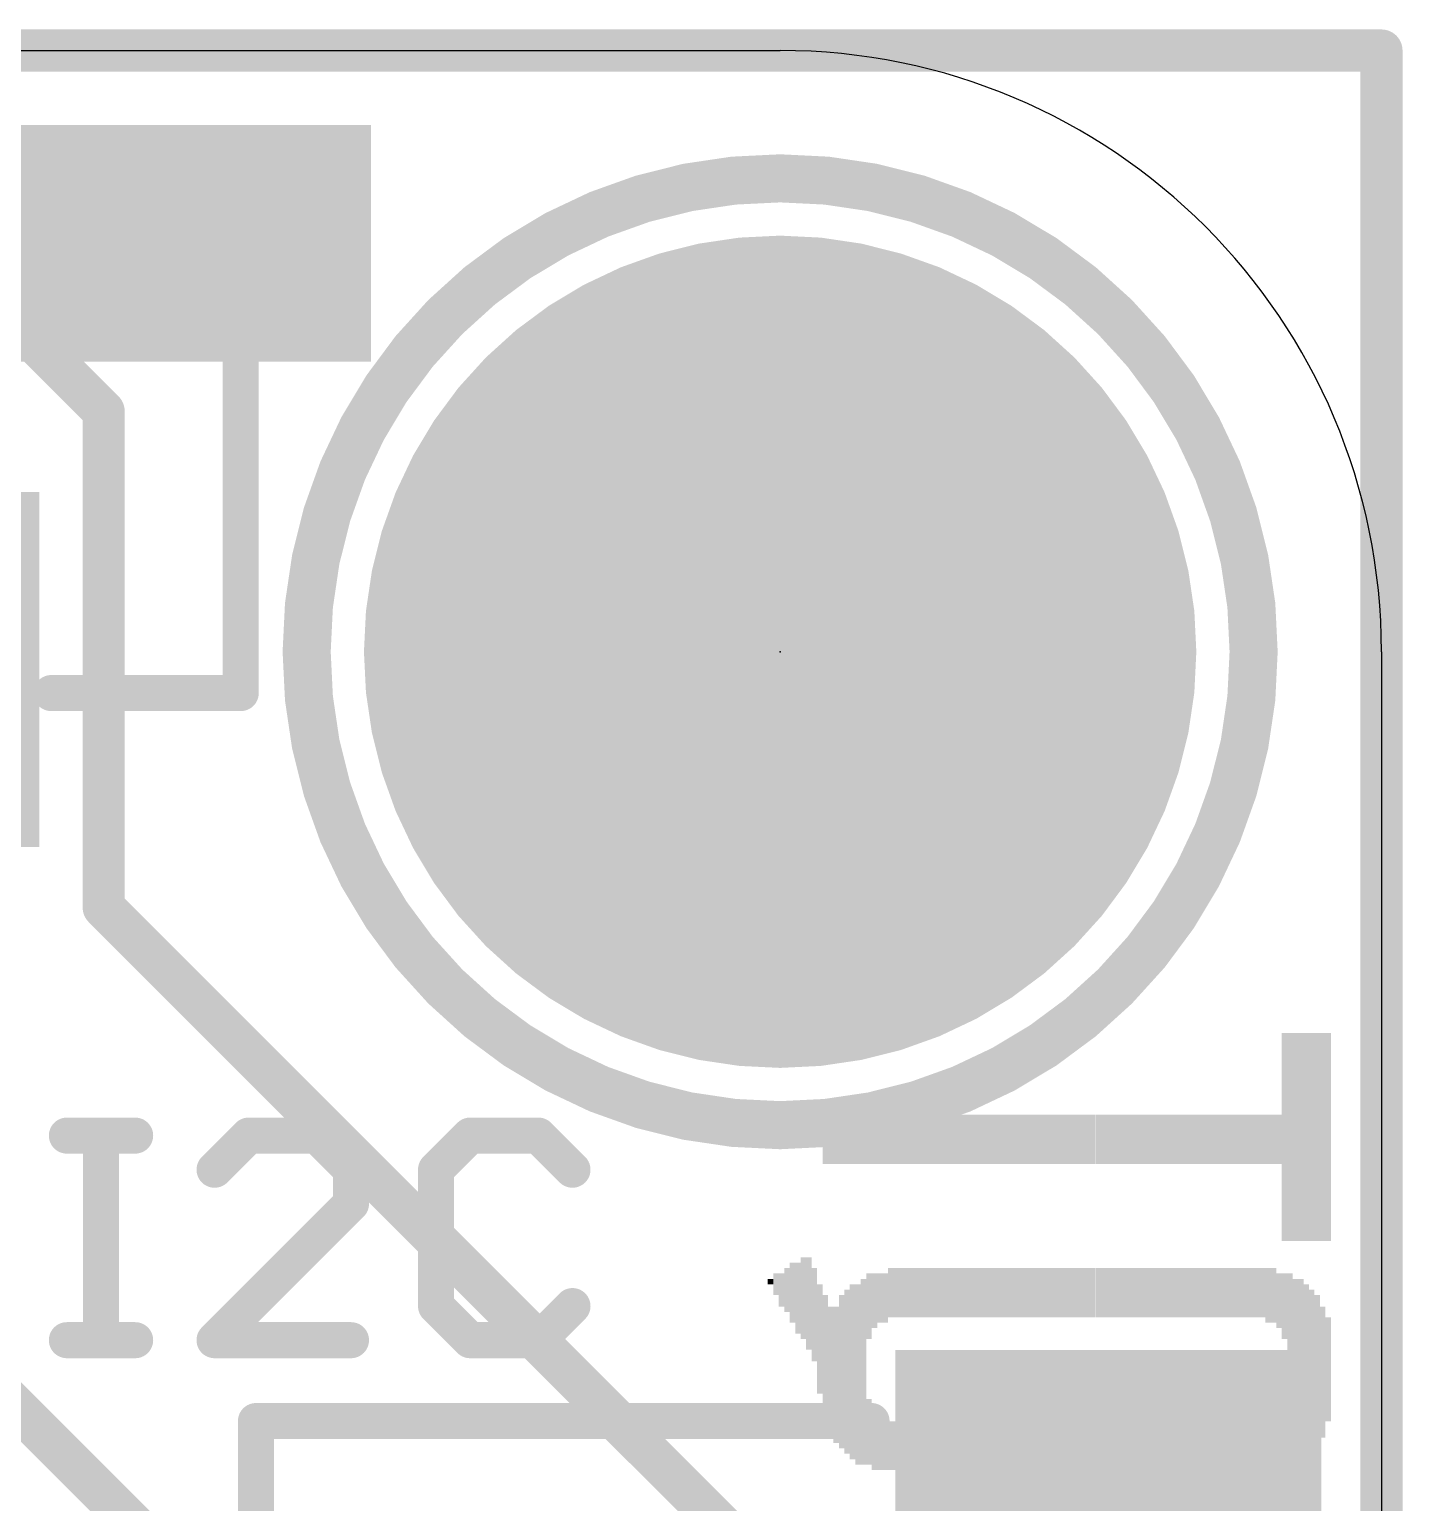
# Model space of a CAD drawing. Extents: x -12.7 to 25.5, y -9.7 to 9.7.
# Drawn here: x 19.69 to 25.49, y 2.76 to 8.98 of the extents above; entities that cross this region are included whole.
import ezdxf

# ---------------------------------------------------------------- set-up
doc = ezdxf.new("R2010")
doc.units = 0
for name, color, linetype in [('1', 12, 'CONTINUOUS'), ('16', 132, 'CONTINUOUS'), ('17', 110, 'CONTINUOUS'), ('20', 53, 'CONTINUOUS'), ('21', 40, 'CONTINUOUS'), ('22', 6, 'CONTINUOUS'), ('23', 53, 'CONTINUOUS')]:
    doc.layers.add(name, color=color, linetype=linetype)

# ---------------------------------------------------------------- blocks, each defined once
blk = doc.blocks.new('RECT')
blk.add_solid([(-0.5, -0.5), (0.5, -0.5), (-0.5, 0.5), (0.5, 0.5)])
blk = doc.blocks.new('ROUNDP')
at = {"const_width": 0.5}
blk.add_lwpolyline([(0, -0.25, 1), (0, 0.25, 1), (0, -0.25)], format="xyb", dxfattribs=at)

msp = doc.modelspace()

# ---------------------------------------------------------------- linework, layer by layer
at = {"layer": '1', "const_width": 0.1778}
for points in [[(0, 8.89), (25.4, 8.89)], [(25.4, 8.89), (25.4, -8.89)]]:
    msp.add_lwpolyline(points, dxfattribs=at)
at = {"layer": '1', "const_width": 0.0889}
for points in [[(25.4445, 8.89, 1), (25.3556, 8.89)], [(25.4, 8.8456, 1), (25.4, 8.9345)]]:
    msp.add_lwpolyline(points, format="xyb", dxfattribs=at)
at = {"layer": '16', "const_width": 0.1778}
for points in [[(0, 8.89), (25.4, 8.89)], [(25.4, 8.89), (25.4, -8.89)], [(19.05, 8.3185), (20.0025, 7.366)], [(20.0025, 7.366), (20.0025, 5.2705)], [(16.8351, 5.9563), (21.2674, 1.524)], [(20.0025, 5.2705), (22.6695, 2.6035)]]:
    msp.add_lwpolyline(points, dxfattribs=at)
at = {"layer": '16', "const_width": 0.0889}
for points in [[(25.4445, 8.89, 1), (25.3556, 8.89)], [(25.4, 8.8456, 1), (25.4, 8.9345)], [(20.047, 7.366, 1), (19.9581, 7.366)], [(19.9711, 7.3346, 1), (20.0339, 7.3974)], [(20.0339, 5.3019, 1), (19.9711, 5.2391)], [(19.9581, 5.2705, 1), (20.047, 5.2705)]]:
    msp.add_lwpolyline(points, format="xyb", dxfattribs=at)
at = {"layer": '20'}
for p, q in [((2.54, 8.89), (22.86, 8.89)), ((25.4, 6.35), (25.4, -6.35))]:
    msp.add_line(p, q, dxfattribs=at)
msp.add_arc((22.86, 6.35), 2.54, 0, 90, dxfattribs=at)
at = {"layer": '21'}
for points, const_width in [([(22.86, 4.35, 1), (22.86, 8.35, 1), (22.86, 4.35)], 0.2032), ([(20.6196, 7.6755, 1), (20.5434, 7.6755)], 0.0762), ([(19.7815, 6.2136, 1), (19.7815, 6.1374)], 0.0762), ([(20.5815, 6.1374, 1), (20.5815, 6.2136)], 0.0762), ([(20.5434, 6.1755, 1), (20.6196, 6.1755)], 0.0762), ([(19.8473, 4.3441, 1), (19.8473, 4.2679)], 0.0762), ([(20.0295, 4.306, 1), (19.9533, 4.306)], 0.0762), ([(20.1355, 4.2679, 1), (20.1355, 4.3441)], 0.0762), ([(20.6151, 4.3441, 1), (20.6151, 4.2679)], 0.0762), ([(20.642, 4.2791, 1), (20.5881, 4.333)], 0.0762), ([(20.9301, 4.333, 1), (20.8762, 4.2791)], 0.0762), ([(20.9032, 4.2679, 1), (20.9032, 4.3441)], 0.0762), ([(21.5506, 4.3441, 1), (21.5506, 4.2679)], 0.0762), ([(21.5775, 4.2791, 1), (21.5237, 4.333)], 0.0762), ([(21.8656, 4.333, 1), (21.8118, 4.2791)], 0.0762), ([(21.8387, 4.2679, 1), (21.8387, 4.3441)], 0.0762), ([(21.0853, 4.162, 1), (21.0091, 4.162)], 0.0762), ([(21.4446, 4.162, 1), (21.3684, 4.162)], 0.0762), ([(20.4441, 4.1889, 1), (20.498, 4.135)], 0.0762), ([(21.0203, 4.135, 1), (21.0742, 4.1889)], 0.0762), ([(21.3796, 4.1889, 1), (21.4335, 4.135)], 0.0762), ([(21.9558, 4.135, 1), (22.0097, 4.1889)], 0.0762), ([(21.0091, 4.0179, 1), (21.0853, 4.0179)], 0.0762), ([(21.0742, 3.991, 1), (21.0203, 4.0449)], 0.0762), ([(21.4335, 3.6127, 1), (21.3796, 3.5588)], 0.0762), ([(21.3684, 3.5858, 1), (21.4446, 3.5858)], 0.0762), ([(22.0097, 3.5588, 1), (21.9558, 3.6127)], 0.0762), ([(19.8473, 3.4798, 1), (19.8473, 3.4036)], 0.0762), ([(20.1355, 3.4036, 1), (20.1355, 3.4798)], 0.0762), ([(20.471, 3.4798, 1), (20.471, 3.4036)], 0.0762), ([(20.4441, 3.4686, 1), (20.498, 3.4148)], 0.0762), ([(21.0472, 3.4036, 1), (21.0472, 3.4798)], 0.0762), ([(21.5506, 3.4798, 1), (21.5506, 3.4036)], 0.0762), ([(21.5237, 3.4148, 1), (21.5775, 3.4686)], 0.0762), ([(21.8118, 3.4686, 1), (21.8656, 3.4148)], 0.0762), ([(21.8387, 3.4036, 1), (21.8387, 3.4798)], 0.0762), ([(19.9533, 3.4417, 1), (20.0295, 3.4417)], 0.0762), ([(20.6841, 3.1, 1), (20.6079, 3.1)], 0.0762), ([(20.646, 3.1381, 1), (20.646, 3.0619)], 0.0762), ([(23.246, 3.0619, 1), (23.246, 3.1381)], 0.0762)]:
    msp.add_lwpolyline(points, format="xyb", dxfattribs=dict(at, const_width=const_width))
at = {"layer": '21', "const_width": 0.1524}
for points in [[(20.5815, 7.6755), (20.5815, 6.1755)], [(20.5815, 6.1755), (19.7815, 6.1755)], [(19.8473, 4.306), (20.1355, 4.306)], [(19.9914, 3.4417), (19.9914, 4.306)], [(20.6151, 4.306), (20.471, 4.162)], [(20.9032, 4.306), (20.6151, 4.306)], [(21.0472, 4.162), (20.9032, 4.306)], [(21.5506, 4.306), (21.4065, 4.162)], [(21.8387, 4.306), (21.5506, 4.306)], [(21.9828, 4.162), (21.8387, 4.306)], [(21.0472, 4.0179), (21.0472, 4.162)], [(21.4065, 4.162), (21.4065, 3.5858)], [(20.471, 3.4417), (21.0472, 4.0179)], [(21.4065, 3.5858), (21.5506, 3.4417)], [(21.8387, 3.4417), (21.9828, 3.5858)], [(19.8473, 3.4417), (20.1355, 3.4417)], [(21.0472, 3.4417), (20.471, 3.4417)], [(21.5506, 3.4417), (21.8387, 3.4417)], [(20.646, 1.9), (20.646, 3.1)], [(20.646, 3.1), (23.246, 3.1)]]:
    msp.add_lwpolyline(points, dxfattribs=at)
at = {"layer": '23'}
msp.add_point((22.86, 6.35), dxfattribs=at)

# ---------------------------------------------------------------- block references
at = {"layer": '1', "xscale": 1.75}
msp.add_blockref('RECT', (20.2565, 8.0755), dxfattribs=at)
at = {"layer": '1'}
for p, xscale, yscale, rotation in [((19.1815, 6.2755), 1.5, 1.1, 270), ((24.246, 2.8), 1.8, 1.2, 180)]:
    msp.add_blockref('RECT', p, dxfattribs=dict(at, xscale=xscale, yscale=yscale, rotation=rotation))
at = {"layer": '17', "xscale": 3.516, "yscale": 3.516}
msp.add_blockref('ROUNDP', (22.86, 6.35), dxfattribs=at)
msp.add_blockref('ROUNDP', (22.86, 6.35), dxfattribs=at)
at = {"layer": '22', "rotation": 90}
for p, xscale, yscale in [((24.9902, 4.3002), 0.8788, 0.0231), ((25.0133, 4.3002), 0.8788, 0.0231), ((25.0364, 4.3002), 0.8788, 0.0231), ((25.0595, 4.3002), 0.8788, 0.0231), ((25.0825, 4.3002), 0.8788, 0.0229), ((25.1055, 4.3002), 0.8788, 0.0231), ((25.1286, 4.3002), 0.8788, 0.0231), ((25.1517, 4.3002), 0.8788, 0.0231), ((25.1748, 4.3002), 0.8788, 0.0231), ((23.0505, 4.2901), 0.2083, 0.0229), ((23.0735, 4.2901), 0.2083, 0.0231), ((23.0966, 4.2901), 0.2083, 0.0231), ((23.1197, 4.2901), 0.2083, 0.0231), ((23.1428, 4.2901), 0.2083, 0.0231), ((23.1659, 4.2901), 0.2083, 0.0231), ((23.1891, 4.2901), 0.2083, 0.0231), ((23.2122, 4.2901), 0.2083, 0.0231), ((23.2353, 4.2901), 0.2083, 0.0231), ((23.2584, 4.2901), 0.2083, 0.0231), ((23.2815, 4.2901), 0.2083, 0.0231), ((23.3045, 4.2901), 0.2083, 0.0229), ((23.3275, 4.2901), 0.2083, 0.0231), ((23.3506, 4.2901), 0.2083, 0.0231), ((23.3737, 4.2901), 0.2083, 0.0231), ((23.3968, 4.2901), 0.2083, 0.0231), ((23.4199, 4.2901), 0.2083, 0.0231), ((23.4431, 4.2901), 0.2083, 0.0231), ((23.4662, 4.2901), 0.2083, 0.0231), ((23.4893, 4.2901), 0.2083, 0.0231), ((23.5124, 4.2901), 0.2083, 0.0231), ((23.5355, 4.2901), 0.2083, 0.0231), ((23.5585, 4.2901), 0.2083, 0.0229), ((23.5815, 4.2901), 0.2083, 0.0231), ((23.6046, 4.2901), 0.2083, 0.0231), ((23.6277, 4.2901), 0.2083, 0.0231), ((23.6508, 4.2901), 0.2083, 0.0231), ((23.6739, 4.2901), 0.2083, 0.0231), ((23.6971, 4.2901), 0.2083, 0.0231), ((23.7202, 4.2901), 0.2083, 0.0231), ((23.7433, 4.2901), 0.2083, 0.0231), ((23.7664, 4.2901), 0.2083, 0.0231), ((23.7895, 4.2901), 0.2083, 0.0231), ((23.8125, 4.2901), 0.2083, 0.0229), ((23.8355, 4.2901), 0.2083, 0.0231), ((23.8586, 4.2901), 0.2083, 0.0231), ((23.8817, 4.2901), 0.2083, 0.0231), ((23.9048, 4.2901), 0.2083, 0.0231), ((23.9279, 4.2901), 0.2083, 0.0231), ((23.9511, 4.2901), 0.2083, 0.0231), ((23.9742, 4.2901), 0.2083, 0.0231), ((23.9973, 4.2901), 0.2083, 0.0231), ((24.0204, 4.2901), 0.2083, 0.0231), ((24.0435, 4.2901), 0.2083, 0.0231), ((24.0665, 4.2901), 0.2083, 0.0229), ((24.0895, 4.2901), 0.2083, 0.0231), ((24.1126, 4.2901), 0.2083, 0.0231), ((24.1357, 4.2901), 0.2083, 0.0231), ((24.1588, 4.2901), 0.2083, 0.0231), ((24.1819, 4.2901), 0.2083, 0.0231), ((24.2051, 4.2901), 0.2083, 0.0231), ((24.2282, 4.2901), 0.2083, 0.0231), ((24.2513, 4.2901), 0.2083, 0.0231), ((24.2744, 4.2901), 0.2083, 0.0231), ((24.2975, 4.2901), 0.2083, 0.0231), ((24.3205, 4.2901), 0.2083, 0.0229), ((24.3435, 4.2901), 0.2083, 0.0231), ((24.3666, 4.2901), 0.2083, 0.0231), ((24.3897, 4.2901), 0.2083, 0.0231), ((24.4128, 4.2901), 0.2083, 0.0231), ((24.4359, 4.2901), 0.2083, 0.0231), ((24.4591, 4.2901), 0.2083, 0.0231), ((24.4822, 4.2901), 0.2083, 0.0231), ((24.5053, 4.2901), 0.2083, 0.0231), ((24.5284, 4.2901), 0.2083, 0.0231), ((24.5515, 4.2901), 0.2083, 0.0231), ((24.5745, 4.2901), 0.2083, 0.0229), ((24.5975, 4.2901), 0.2083, 0.0231), ((24.6206, 4.2901), 0.2083, 0.0231), ((24.6437, 4.2901), 0.2083, 0.0231), ((24.6668, 4.2901), 0.2083, 0.0231), ((24.6899, 4.2901), 0.2083, 0.0231), ((24.7131, 4.2901), 0.2083, 0.0231), ((24.7362, 4.2901), 0.2083, 0.0231), ((24.7593, 4.2901), 0.2083, 0.0231), ((24.7824, 4.2901), 0.2083, 0.0231), ((24.8055, 4.2901), 0.2083, 0.0231), ((24.8285, 4.2901), 0.2083, 0.0229), ((24.8515, 4.2901), 0.2083, 0.0231), ((24.8746, 4.2901), 0.2083, 0.0231), ((24.8977, 4.2901), 0.2083, 0.0231), ((24.9208, 4.2901), 0.2083, 0.0231), ((24.9439, 4.2901), 0.2083, 0.0231), ((24.9671, 4.2901), 0.2083, 0.0231), ((22.8888, 3.6538), 0.1854, 0.0231), ((22.9119, 3.6424), 0.254, 0.0231), ((22.9351, 3.6195), 0.2997, 0.0231), ((22.9582, 3.6195), 0.3454, 0.0231), ((22.9813, 3.5966), 0.3912, 0.0231), ((23.0044, 3.5497), 0.3937, 0.0231), ((23.3275, 3.6424), 0.2083, 0.0231), ((23.3506, 3.6424), 0.2083, 0.0231), ((23.3737, 3.6424), 0.2083, 0.0231), ((23.3968, 3.6424), 0.2083, 0.0231), ((23.4199, 3.6424), 0.2083, 0.0231), ((23.4431, 3.6424), 0.2083, 0.0231), ((23.4662, 3.6424), 0.2083, 0.0231), ((23.4893, 3.6424), 0.2083, 0.0231), ((23.5124, 3.6424), 0.2083, 0.0231), ((23.5355, 3.6424), 0.2083, 0.0231), ((23.5585, 3.6424), 0.2083, 0.0229), ((23.5815, 3.6424), 0.2083, 0.0231), ((23.6046, 3.6424), 0.2083, 0.0231), ((23.6277, 3.6424), 0.2083, 0.0231), ((23.6508, 3.6424), 0.2083, 0.0231), ((23.6739, 3.6424), 0.2083, 0.0231), ((23.6971, 3.6424), 0.2083, 0.0231), ((23.7202, 3.6424), 0.2083, 0.0231), ((23.7433, 3.6424), 0.2083, 0.0231), ((23.7664, 3.6424), 0.2083, 0.0231), ((23.7895, 3.6424), 0.2083, 0.0231), ((23.8125, 3.6424), 0.2083, 0.0229), ((23.8355, 3.6424), 0.2083, 0.0231), ((23.8586, 3.6424), 0.2083, 0.0231), ((23.8817, 3.6424), 0.2083, 0.0231), ((23.9048, 3.6424), 0.2083, 0.0231), ((23.9279, 3.6424), 0.2083, 0.0231), ((23.9511, 3.6424), 0.2083, 0.0231), ((23.9742, 3.6424), 0.2083, 0.0231), ((23.9973, 3.6424), 0.2083, 0.0231), ((24.0204, 3.6424), 0.2083, 0.0231), ((24.0435, 3.6424), 0.2083, 0.0231), ((24.0665, 3.6424), 0.2083, 0.0229), ((24.0895, 3.6424), 0.2083, 0.0231), ((24.1126, 3.6424), 0.2083, 0.0231), ((24.1357, 3.6424), 0.2083, 0.0231), ((24.1588, 3.6424), 0.2083, 0.0231), ((24.1819, 3.6424), 0.2083, 0.0231), ((24.2051, 3.6424), 0.2083, 0.0231), ((24.2282, 3.6424), 0.2083, 0.0231), ((24.2513, 3.6424), 0.2083, 0.0231), ((24.2744, 3.6424), 0.2083, 0.0231), ((24.2975, 3.6424), 0.2083, 0.0231), ((24.3205, 3.6424), 0.2083, 0.0229), ((24.3435, 3.6424), 0.2083, 0.0231), ((24.3666, 3.6424), 0.2083, 0.0231), ((24.3897, 3.6424), 0.2083, 0.0231), ((24.4128, 3.6424), 0.2083, 0.0231), ((24.4359, 3.6424), 0.2083, 0.0231), ((24.4591, 3.6424), 0.2083, 0.0231), ((24.4822, 3.6424), 0.2083, 0.0231), ((24.5053, 3.6424), 0.2083, 0.0231), ((24.5284, 3.6424), 0.2083, 0.0231), ((24.5515, 3.6424), 0.2083, 0.0231), ((24.5745, 3.6424), 0.2083, 0.0229), ((24.5975, 3.6424), 0.2083, 0.0231), ((24.6206, 3.6424), 0.2083, 0.0231), ((24.6437, 3.6424), 0.2083, 0.0231), ((24.6668, 3.6424), 0.2083, 0.0231), ((24.6899, 3.6424), 0.2083, 0.0231), ((24.7131, 3.6424), 0.2083, 0.0231), ((24.7362, 3.6424), 0.2083, 0.0231), ((24.7593, 3.6424), 0.2083, 0.0231), ((24.7824, 3.6424), 0.2083, 0.0231), ((24.8055, 3.6424), 0.2083, 0.0231), ((24.8285, 3.6424), 0.2083, 0.0229), ((24.8515, 3.6424), 0.2083, 0.0231), ((24.8746, 3.6424), 0.2083, 0.0231), ((24.8977, 3.6424), 0.2083, 0.0231), ((24.9208, 3.6309), 0.2311, 0.0231), ((24.9439, 3.6309), 0.2311, 0.0231), ((22.8195, 3.6894), 0.0229, 0.0231), ((22.8426, 3.6779), 0.0914, 0.0231), ((22.8657, 3.6538), 0.1397, 0.0231), ((23.0275, 3.4468), 0.4623, 0.0231), ((23.1659, 3.3084), 0.7391, 0.0231), ((23.1891, 3.2969), 0.762, 0.0231), ((23.2122, 3.3084), 0.7849, 0.0231), ((23.2353, 3.5852), 0.2769, 0.0231), ((23.2584, 3.6081), 0.2311, 0.0231), ((23.2815, 3.6195), 0.2083, 0.0231), ((23.3045, 3.6195), 0.2083, 0.0229), ((24.9671, 3.6081), 0.2311, 0.0231), ((24.9902, 3.5852), 0.2769, 0.0231), ((25.0133, 3.3198), 0.8077, 0.0231), ((25.0364, 3.3198), 0.762, 0.0231), ((25.0595, 3.3198), 0.762, 0.0231), ((25.0825, 3.3198), 0.7163, 0.0229), ((23.0505, 3.3655), 0.5334, 0.0229), ((23.1197, 3.3084), 0.6477, 0.0231), ((23.1428, 3.3084), 0.6934, 0.0231), ((25.1055, 3.3198), 0.6706, 0.0231), ((25.1286, 3.3198), 0.6248, 0.0231), ((23.0735, 3.3071), 0.5537, 0.0231), ((23.0966, 3.2957), 0.5766, 0.0231), ((25.1517, 3.3071), 0.5537, 0.0231), ((25.1748, 3.3185), 0.4394, 0.0231), ((23.2353, 3.0544), 0.2769, 0.0231), ((24.9902, 3.0544), 0.2769, 0.0231), ((23.2584, 3.0201), 0.254, 0.0231), ((23.2815, 3.0086), 0.2311, 0.0231), ((24.9439, 3.0086), 0.2311, 0.0231), ((24.9671, 3.0201), 0.254, 0.0231), ((23.3045, 2.9959), 0.2057, 0.0229), ((23.3275, 2.9959), 0.2057, 0.0231), ((23.3506, 2.9959), 0.2057, 0.0231), ((23.3737, 2.9959), 0.2057, 0.0231), ((23.3968, 2.9845), 0.1829, 0.0231), ((23.4199, 2.9845), 0.1829, 0.0231), ((23.4431, 2.9845), 0.1829, 0.0231), ((23.4662, 2.9845), 0.1829, 0.0231), ((23.4893, 2.9845), 0.1829, 0.0231), ((23.5124, 2.9845), 0.1829, 0.0231), ((23.5355, 2.9845), 0.1829, 0.0231), ((23.5585, 2.9845), 0.1829, 0.0229), ((23.5815, 2.9845), 0.1829, 0.0231), ((23.6046, 2.9845), 0.1829, 0.0231), ((23.6277, 2.9845), 0.1829, 0.0231), ((23.6508, 2.9845), 0.1829, 0.0231), ((23.6739, 2.9845), 0.1829, 0.0231), ((23.6971, 2.9845), 0.1829, 0.0231), ((23.7202, 2.9845), 0.1829, 0.0231), ((23.7433, 2.9845), 0.1829, 0.0231), ((23.7664, 2.9845), 0.1829, 0.0231), ((23.7895, 2.9845), 0.1829, 0.0231), ((23.8125, 2.9845), 0.1829, 0.0229), ((23.8355, 2.9845), 0.1829, 0.0231), ((23.8586, 2.9845), 0.1829, 0.0231), ((23.8817, 2.9845), 0.1829, 0.0231), ((23.9048, 2.9845), 0.1829, 0.0231), ((23.9279, 2.9845), 0.1829, 0.0231), ((23.9511, 2.9845), 0.1829, 0.0231), ((23.9742, 2.9845), 0.1829, 0.0231), ((23.9973, 2.9845), 0.1829, 0.0231), ((24.0204, 2.9845), 0.1829, 0.0231), ((24.0435, 2.9845), 0.1829, 0.0231), ((24.0665, 2.9845), 0.1829, 0.0229), ((24.0895, 2.9845), 0.1829, 0.0231), ((24.1126, 2.9845), 0.1829, 0.0231), ((24.1357, 2.9845), 0.1829, 0.0231), ((24.1588, 2.9845), 0.1829, 0.0231), ((24.1819, 2.9845), 0.1829, 0.0231), ((24.2051, 2.9845), 0.1829, 0.0231), ((24.2282, 2.9845), 0.1829, 0.0231), ((24.2513, 2.9845), 0.1829, 0.0231), ((24.2744, 2.9845), 0.1829, 0.0231), ((24.2975, 2.9845), 0.1829, 0.0231), ((24.3205, 2.9845), 0.1829, 0.0229), ((24.3435, 2.9845), 0.1829, 0.0231), ((24.3666, 2.9845), 0.1829, 0.0231), ((24.3897, 2.9845), 0.1829, 0.0231), ((24.4128, 2.9845), 0.1829, 0.0231), ((24.4359, 2.9845), 0.1829, 0.0231), ((24.4591, 2.9845), 0.1829, 0.0231), ((24.4822, 2.9845), 0.1829, 0.0231), ((24.5053, 2.9845), 0.1829, 0.0231), ((24.5284, 2.9845), 0.1829, 0.0231), ((24.5515, 2.9845), 0.1829, 0.0231), ((24.5745, 2.9845), 0.1829, 0.0229), ((24.5975, 2.9845), 0.1829, 0.0231), ((24.6206, 2.9845), 0.1829, 0.0231), ((24.6437, 2.9845), 0.1829, 0.0231), ((24.6668, 2.9845), 0.1829, 0.0231), ((24.6899, 2.9845), 0.1829, 0.0231), ((24.7131, 2.9845), 0.1829, 0.0231), ((24.7362, 2.9845), 0.1829, 0.0231), ((24.7593, 2.9845), 0.1829, 0.0231), ((24.7824, 2.9845), 0.1829, 0.0231), ((24.8055, 2.9845), 0.1829, 0.0231), ((24.8285, 2.9959), 0.2057, 0.0229), ((24.8515, 2.9959), 0.2057, 0.0231), ((24.8746, 2.9959), 0.2057, 0.0231), ((24.8977, 2.9959), 0.2057, 0.0231), ((24.9208, 2.9959), 0.2057, 0.0231)]:
    msp.add_blockref('RECT', p, dxfattribs=dict(at, xscale=xscale, yscale=yscale))

doc.saveas('drawing.dxf')
